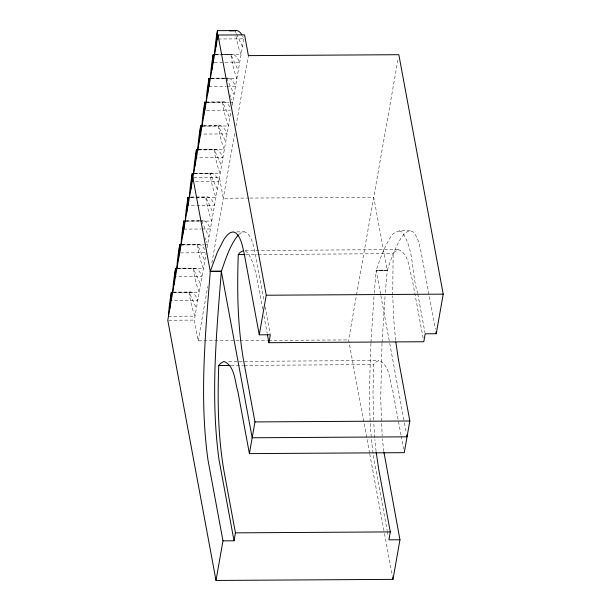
<?xml version="1.0" encoding="UTF-8"?>
<svg xmlns="http://www.w3.org/2000/svg" width="611" height="611" viewBox="0 0 611 611"><rect width="100%" height="100%" fill="white"/><g stroke="black" fill="none" stroke-linecap="round" stroke-linejoin="round"><path stroke-width="0.46" stroke-dasharray="3.06 2.29" d="M400.984 435.055L392.743 390.559C389.597 380.752 389.879 364.828 378.812 360.521L375.33 362.43L373.604 364.584L373.008 393.499L373.711 421.827M423.102 338.036L412.272 279.632C409.133 269.825 409.416 253.901 398.349 249.594L394.866 251.503L393.14 253.657L392.705 295.006M370.946 343.29C369.495 381.776 367.891 420.681 373.894 458.876L387.175 530.539M370.992 342.359L374.131 294.12M382.005 343.222L380.706 398.433L382.18 436.017M382.051 342.29L385.19 294.051M374.207 293.173L376.216 270.215L387.275 270.146L385.266 293.104M239.115 340.587L198.178 340.839L194.329 320.088L206.19 252.74M207.053 247.845L231.011 111.805M232.165 105.237L243.896 38.623M198.178 340.839L207.755 286.422M211.887 262.967L234.853 132.556M236.014 125.988L248.402 55.624M369.586 453.095L348.606 339.915L356.373 295.823M356.541 294.884L398.181 58.45M239.008 234.425L241.444 232.516L244.308 231.829L246.974 232.867C252.549 238.313 253.588 246.554 255.322 253.786L264.12 301.254M410.225 230.813C402.664 230.042 393.751 230.019 390.062 238.03C383.792 248.066 379.935 259.354 376.162 270.505L387.229 270.436C391.002 259.285 394.851 248.005 401.122 237.962C403.443 234.876 406.01 231.111 410.225 230.813L412.899 231.844C418.466 237.297 419.505 245.538 421.239 252.771L435.383 329.085M218.264 38.989L243.858 38.829M215.095 54.425L220.556 54.394M221.465 54.387L232.386 54.318M215.996 54.677L222.511 54.639M223.443 54.631L230.897 54.585A28.954 9.898 86.2 0 1 239.672 62.605L213.124 62.765M214.522 54.837L241.07 54.677A28.954 6.713 79.7 0 1 235.892 35.873M210.91 78.2L224.558 78.116M225.467 78.109L228.201 78.093M211.803 78.452L224.848 78.368M210.337 78.613L224.558 78.521M225.505 78.521L236.885 78.445A28.954 6.713 79.7 0 1 230.897 54.585L238.282 70.525M208.939 86.533L226.009 86.434M226.956 86.426L235.487 86.372A28.954 9.898 86.2 0 0 227.452 78.139M205.808 101.976L224.016 101.861M207.618 102.22L222.526 102.129A28.954 9.898 86.2 0 1 229.98 107.307M206.151 102.381L228.904 102.243M229.851 102.236L232.699 102.22A28.954 6.713 79.7 0 1 231.462 98.913M206.648 110.293L230.355 110.148M203.448 125.729L219.83 125.629M203.432 125.988L218.341 125.897A28.954 9.898 86.2 0 1 227.116 133.916L200.568 134.076M201.966 126.149L228.514 125.988A28.954 6.713 79.7 0 1 222.526 102.129L229.904 118.068M198.346 149.504L215.645 149.405M199.247 149.764L214.148 149.672A28.954 9.898 86.2 0 1 222.931 157.684L196.383 157.844M197.781 149.924L224.329 149.756A28.954 6.713 79.7 0 1 218.341 125.897L225.719 141.836M194.168 173.257L211.459 173.15M195.069 173.509L209.97 173.417A28.954 9.898 86.2 0 1 218.746 181.429L193.152 181.589M193.595 173.692L220.136 173.532A28.954 6.713 79.7 0 1 214.148 149.672L221.533 165.604M193.847 177.633L219.441 177.48L223.29 198.231L248.998 198.071M190.892 197.017L195.444 196.986M196.352 196.986L207.274 196.918M190.876 197.277L205.785 197.185A28.954 9.898 86.2 0 1 214.56 205.197L188.012 205.365M189.41 197.437L195.1 197.406M196.047 197.399L215.958 197.277A28.954 6.713 79.7 0 1 209.97 173.417L217.356 189.349M249.952 198.071L373.726 197.307L387.259 270.337L376.2 270.406L380.706 294.716M185.79 220.792L199.446 220.708M200.355 220.701L203.089 220.686M186.691 221.045L199.736 220.968M185.225 221.205L199.446 221.121M200.393 221.113L211.773 221.045A28.954 6.713 79.7 0 1 205.785 197.185L213.163 213.124M183.827 229.133L200.897 229.026M201.844 229.018L210.375 228.972A28.954 9.898 86.2 0 0 202.333 220.739M236.931 231.875L244.308 231.829M181.604 244.56L198.903 244.461M182.506 244.82L197.414 244.728A28.954 9.898 86.2 0 1 204.868 249.907M181.039 244.98L203.791 244.835M204.738 244.835L207.587 244.812A28.954 6.713 79.7 0 1 206.35 241.505M245.385 250.533L398.349 249.594M180.589 252.893L205.243 252.748M245.882 254.558L257.284 254.489M258.232 254.482L393.14 253.657M177.419 268.336L194.718 268.229M178.32 268.588L193.221 268.496A28.954 9.898 86.2 0 1 202.004 276.508L175.456 276.668M176.854 268.748L203.402 268.588A28.954 6.713 79.7 0 1 197.414 244.728L204.792 260.66M173.234 292.104L190.533 291.997M174.135 292.356L189.036 292.264A28.954 9.898 86.2 0 1 197.819 300.276L171.271 300.444M172.669 292.516L199.209 292.356A28.954 6.713 79.7 0 1 193.221 268.496L200.607 284.436M168.476 316.292L195.024 316.124A28.954 6.713 79.7 0 1 189.036 292.264L196.421 308.204M168.728 320.248L194.329 320.088M240.07 340.587L267.679 340.411M268.634 340.411L348.606 339.915M228.705 361.445L238.206 361.384M239.153 361.376L378.812 360.521M231.095 365.454L243.445 365.378M244.4 365.378L373.604 364.584M399.166 230.882L401.832 231.913C414.594 249.044 411.203 273.293 417.596 292.852M245.225 250.8L248.624 253.725L253.366 263.952L256.162 274.385L262.745 309.319M235.082 30.817L236.251 33.338M236.64 34.17L242.468 46.757M226.712 78.361L234.097 94.293M201.599 220.953L208.977 236.892M417.771 293.784L425.012 332.873M380.874 295.648L389.543 342.397M389.711 343.329L404.268 421.865M404.444 422.797L406.346 433.084M401.16 435.979L403.565 448.963M387.343 531.471L388.038 535.19M369.762 454.026L384.319 532.593M384.495 533.533L392.468 576.555M265.151 306.837L270.154 333.82M263.944 315.811L267.206 333.423M383.807 451.414L382.371 438.82M395.623 340.358L393.767 319.904L392.728 295.953M376.086 451.292L374.887 439.508M374.757 437.774L373.764 422.728M242.544 35.996A28.954 9.898 86.2 0 1 243.216 37.347M230.866 97.103A28.954 6.713 79.7 0 1 230.286 95.217M205.754 239.703A28.954 6.713 79.7 0 1 205.174 237.816"/><path stroke-width="0.92" d="M395.829 342.107L398.319 358.863L409.836 420.979L404.253 452.667L249.395 453.622L237.878 391.506C234.731 381.699 235.021 365.775 223.954 361.468L220.472 363.377L218.746 365.531C217.47 400.633 217.974 436.04 223.924 470.745L235.441 532.853L234.036 540.796L222.977 540.857L216.004 580.45L392.988 579.365L399.961 539.773L383.952 452.339M243.491 250.541L240.008 252.45L238.282 254.604C237.007 289.706 237.511 325.113 243.461 359.81L254.97 421.926L249.395 453.622M169.873 308.364L171.34 292.379A28.954 0.397 -87.1 0 1 171.271 300.444M174.059 284.596L175.525 268.603A28.954 0.397 -87.1 0 1 175.456 276.668M178.244 260.828L179.71 244.835A28.954 0.397 -87.1 0 1 179.642 252.901M182.429 237.053L183.896 221.067A28.954 0.397 -87.1 0 1 183.827 229.133M186.622 213.285L188.089 197.292A28.954 0.397 -87.1 0 1 188.012 205.365M190.808 189.517L192.274 173.524L194.138 173.516M194.985 165.772L196.452 149.779L198.315 149.764M199.171 141.996L200.637 126.011L202.501 125.996M203.356 118.229L204.822 102.236A28.954 0.397 -87.1 0 1 204.754 110.308M207.549 94.461L209.015 78.468L210.871 78.46M211.734 70.685L213.201 54.7A28.954 0.397 -87.1 0 1 213.124 62.765M215.92 46.917L217.386 30.924A28.954 0.397 -87.1 0 1 217.317 38.997M267.381 334.347L268.924 342.695L423.79 341.74L425.187 333.805L436.246 333.736L443.219 294.143L398.838 54.7L248.402 55.624L244.56 34.873L218.012 35.033L167.781 320.248L216.004 580.45M268.924 342.695L270.329 334.752L259.263 334.82L266.236 295.235L218.012 35.033M376.185 452.163L378.789 469.79L390.299 531.906L388.901 539.841L399.961 539.773M238.397 234.899C229.713 245.401 225.803 258.827 221.304 271.452L210.245 271.521L217.363 252.144L224.138 239.046L227.338 234.968L230.378 232.577L233.249 231.897L235.915 232.928C241.49 238.382 242.521 246.623 244.255 253.855L259.263 334.82M217.455 30.665L236.572 30.55M229.492 30.855L235.082 30.817A28.954 9.898 86.2 0 1 241.841 34.781M238.282 254.604L244.935 254.566M266.236 295.235L443.219 294.143M218.746 365.531L230.148 365.462M254.97 421.926L409.836 420.979M235.441 532.853L390.299 531.906M435.903 331.872L436.246 333.736M406.697 434.956L407.041 436.819L252.183 437.774L221.342 271.353L210.276 271.421L192.893 177.641M392.644 577.494L392.988 579.365M234.036 540.796L219.036 459.831C210.344 397.28 216.424 333.782 221.358 271.169L210.291 271.231C205.365 333.85 199.278 397.349 207.969 459.9L222.977 540.857M214.522 54.837A28.954 3.59 -80.6 0 1 217.386 30.924M201.966 126.149A28.954 3.59 -80.6 0 1 204.822 102.236M210.337 78.613A28.954 3.59 -80.6 0 1 213.201 54.7M208.939 86.533A28.954 0.397 -87.1 0 0 209.015 78.468A28.954 3.59 -80.6 0 0 206.151 102.381M196.383 157.844A28.954 0.397 -87.1 0 0 196.452 149.779A28.954 3.59 -80.6 0 0 193.595 173.692M200.568 134.076A28.954 0.397 -87.1 0 0 200.637 126.011A28.954 3.59 -80.6 0 0 197.781 149.924M168.476 316.292A28.954 3.59 -80.6 0 1 171.34 292.379M181.039 244.98A28.954 3.59 -80.6 0 1 183.896 221.067M172.669 292.516A28.954 3.59 -80.6 0 1 175.525 268.603M176.854 268.748A28.954 3.59 -80.6 0 1 179.71 244.835M189.41 197.437A28.954 3.59 -80.6 0 1 192.274 173.524A28.954 0.397 -87.1 0 1 192.198 181.589M185.225 221.205A28.954 3.59 -80.6 0 1 188.089 197.292"/></g></svg>
